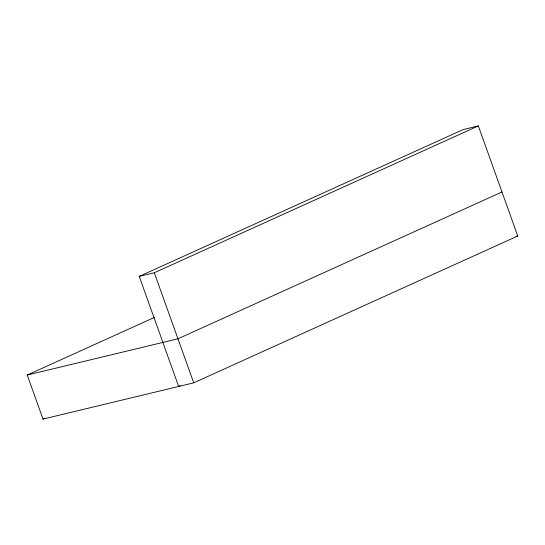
<?xml version="1.0" encoding="UTF-8"?>
<svg xmlns="http://www.w3.org/2000/svg" width="545" height="545" viewBox="0 0 545 545"><rect width="100%" height="100%" fill="white"/><g stroke="black" fill="none" stroke-linecap="round" stroke-linejoin="round"><path stroke-width="0.82" d="M180.204 385.758L178.651 386.459L139.241 276.376L463.264 129.547L478.333 125.922L517.75 236.005L193.727 382.835L43.014 419.078L27.25 375.042L154.378 317.435M139.241 276.376L154.31 272.752L478.333 125.922M501.986 191.976L177.956 338.799L27.25 375.042M43.014 419.078L44.567 418.369M516.101 236.401L517.75 236.005M154.31 272.752L193.727 382.835"/></g></svg>
